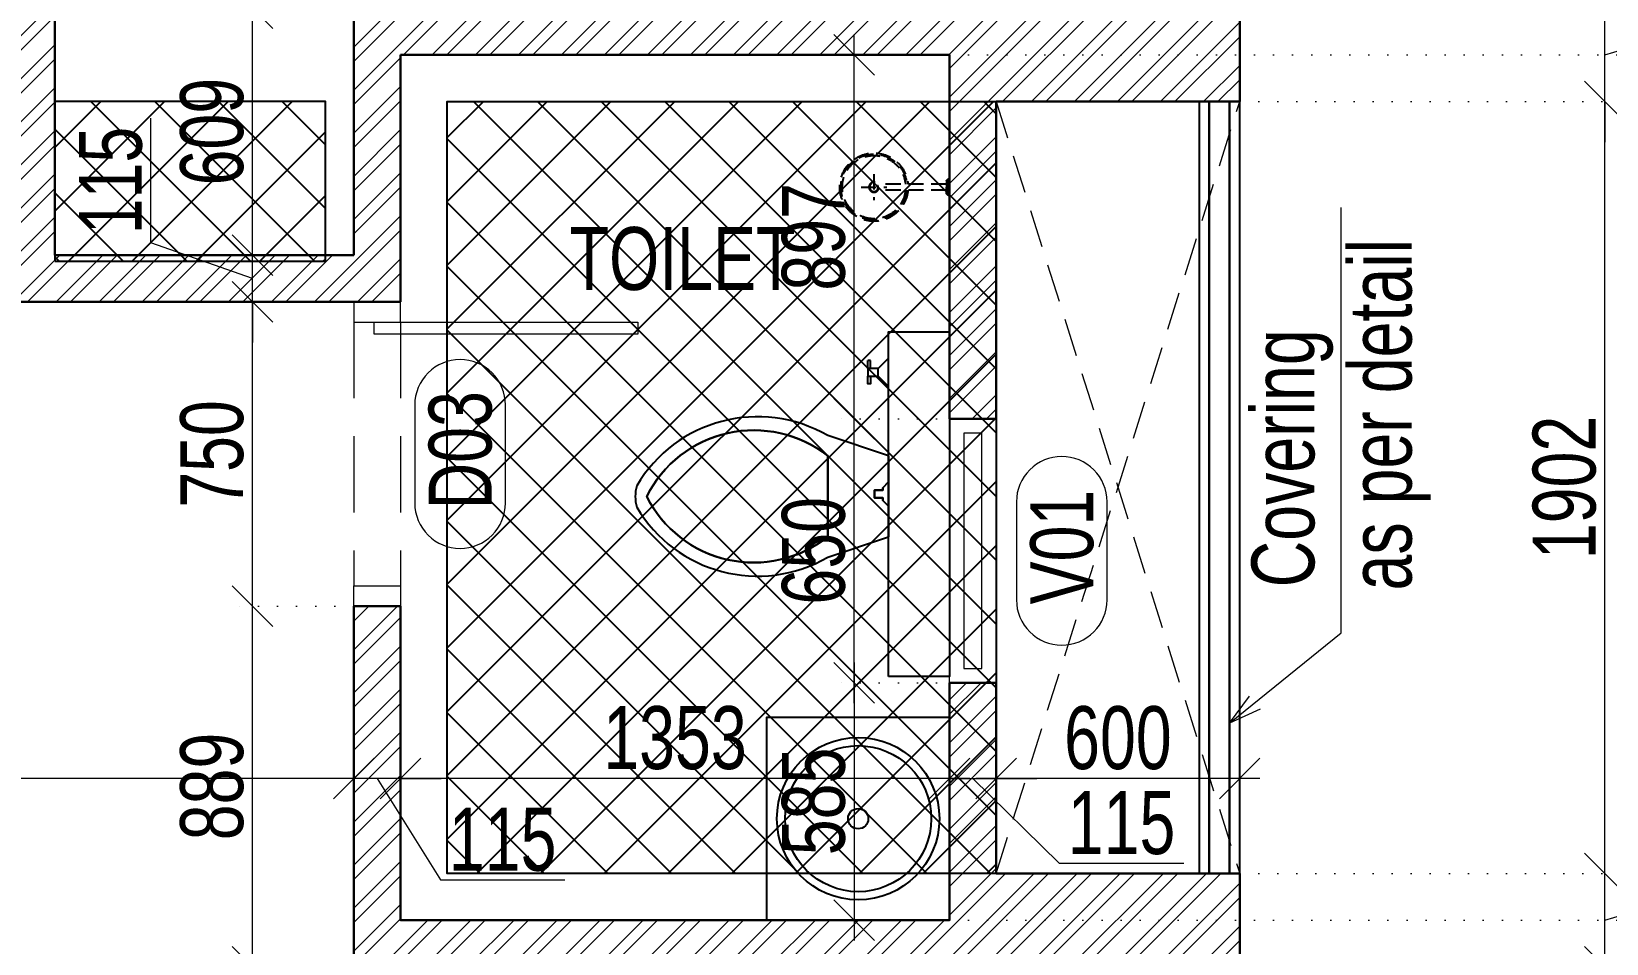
# Model space of a CAD drawing. Header units: inches. Extents: x 785882 to 928568, y 496782 to 576896.
# Drawn here: x 881635 to 885516, y 536820 to 539067 of the extents above; entities that cross this region are included whole.
import ezdxf
from ezdxf.enums import TextEntityAlignment as Align

# ---------------------------------------------------------------- set-up
doc = ezdxf.new("R2010")
doc.units = ezdxf.units.IN
doc.header["$LTSCALE"] = 750
doc.header["$MEASUREMENT"] = 0
for name, pattern in [('DOT', [0.25, 0, -0.25]), ('HIDDEN', [0.375, 0.25, -0.125]), ('HIDDEN2', [0.1875, 0.125, -0.0625])]:
    doc.linetypes.add(name, pattern=pattern)
for name, color, linetype, lineweight in [('DIMENSION WORKING-MSA', 222, 'Continuous', 13), ('DOOR NO-MSA', 4, 'Continuous', 9), ('DOOR-MSA', 50, 'Continuous', 13), ('DOTTED LINE-MSA', 3, 'HIDDEN2', 13), ('ELE-01-MSA', 7, 'Continuous', 30), ('TEXT DETAIL-MSA', 212, 'Continuous', 13), ('TEXT ROOM NAME-MSA', 210, 'Continuous', 13), ('WALL HATCH-MSA', 251, 'Continuous', 9), ('WALL-MSA', 32, 'Continuous', 30), ('WINDOE NO-MAS', 4, 'Continuous', 9), ('WINDOW-MSA', 50, 'Continuous', 13)]:
    doc.layers.add(name, color=color, linetype=linetype, lineweight=lineweight)
for name, color, linetype in [('ELE-02-MSA', 4, 'Continuous'), ('HATCH-SUNK 300MM-MSA', 47, 'Continuous'), ('P.FIXTURE', 7, 'Continuous')]:
    doc.layers.add(name, color=color, linetype=linetype)
doc.styles.add('125', font='swisscl.ttf', dxfattribs={"height": 125})
doc.styles.add('AR', font='swisscl.ttf')
doc.styles.add('ARIAL', font='swisscl.ttf', dxfattribs={"height": 360})
doc.styles.add('Arial-Reg+0.8Sc', font='swisscl.ttf')
doc.styles.add('MtXpl_Swis721_LtCn_B', font='swisscl.ttf')
doc.dimstyles.new('100 K.T', dxfattribs={"dimtxt": 360, "dimasz": 80, "dimexe": 0.18, "dimexo": 0.0625, "dimgap": 1, "dimtad": 1, "dimdec": 0, "dimzin": 0, "dimdsep": 46, "dimtxsty": 'ARIAL', "dimblk": 'DOT', "dimcen": 0.09, "dimse1": 1, "dimse2": 1, "dimclrd": 50, "dimclrt": 256, "dimadec": 0, "dimazin": 0, "dimtfac": 1, "dimtdec": 0, "dimtofl": 0, "dimtmove": 1, "dimatfit": 0, "dimfxl": 1, "dimtolj": 1, "dimtzin": 0, "dimlwd": -1, "dimarcsym": 0})
doc.dimstyles.new('WORKING DIM', dxfattribs={"dimtxt": 155, "dimasz": 100, "dimexe": 50, "dimexo": 0, "dimgap": 20, "dimtad": 1, "dimdec": 0, "dimzin": 0, "dimdsep": 46, "dimtxsty": 'AR', "dimblk": 'OBLIQUE', "dimcen": 0.09, "dimdle": 50, "dimclrd": 256, "dimclre": 250, "dimclrt": 256, "dimadec": 0, "dimazin": 0, "dimtfac": 1, "dimtdec": 0, "dimtofl": 0, "dimtmove": 1, "dimatfit": 0, "dimfxl": 1, "dimtolj": 1, "dimtzin": 0, "dimlwd": -1, "dimlwe": -1, "dimarcsym": 0})
pattern_1 = [(45, (0, 0), (-78.57724, 78.57724), []), (135, (0, 0), (-78.57724, -78.57724), [])]
pattern_2 = [(45, (36976.4, 0), (-53.0330086, 53.0330086), []), (45, (37011.755, 0), (-53.0330086, 53.0330086), [])]

# ---------------------------------------------------------------- blocks, each defined once
blk = doc.blocks.new('t4tgg34')
for points in [[(375405.3, -62759.1), (375390.8, -62744.6), (375390.8, -62738.4), (375370.8, -62738.4), (375370.8, -62719.7), (375390.8, -62719.7), (375390.8, -62713.4), (375405.3, -62699), (375405.3, -62635.1), (375255.5, -62585.2, 0.412342), (374784.6, -62708.9, 0.132891), (374784.6, -62761, 0.412336), (375255.5, -62884.7), (375405.3, -62834.8)], [(375255.5, -62834.8, -0.475238), (374809.5, -62734.9, -0.475243), (375255.5, -62635.1)]]:
    blk.add_lwpolyline(points, format="xyb", close=True)
blk.add_lwpolyline([(375255.5, -62834.8), (375255.5, -62635.1, 0.475243), (374809.5, -62734.9, 0.475238), (375255.5, -62834.8, 0.489246)], format="xyb")
blk.add_lwpolyline([(375405.3, -62635.1), (375405.3, -62699), (375390.8, -62713.4), (375390.8, -62719.7), (375370.8, -62719.7), (375370.8, -62738.4), (375390.8, -62738.4), (375390.8, -62744.6), (375405.3, -62759.1), (375405.3, -62699), (375405.3, -62834.8)])
blk = doc.blocks.new('9')
at = {"linetype": 'Continuous'}
for p, q in [((709869.5, -390414.7), (709869.5, -390433.8)), ((709875.9, -390433.8), (709869.5, -390433.8)), ((709875.9, -390414.7), (709875.9, -390433.8))]:
    blk.add_line(p, q, dxfattribs=at)
for points in [[(709875.9, -390395.7), (709875.9, -390376.6), (709869.5, -390376.6), (709869.5, -390395.7)], [(709894.9, -390395.7), (709920.3, -390370.3), (709920.3, -390440.1), (709894.9, -390414.7)]]:
    blk.add_lwpolyline(points, dxfattribs=at)
blk.add_lwpolyline([(709894.9, -390414.7), (709869.5, -390414.7), (709869.5, -390395.7), (709894.9, -390395.7)], close=True, dxfattribs=at)
blk = doc.blocks.new('SHOWE')
at = {"linetype": 'HIDDEN', "ltscale": 0.2}
for p, q in [((3964261.3, -1171717.9), (3964261.3, -1171674.7)), ((3964261.3, -1171674.7), (3964263.3, -1171674.7)), ((3964264.2, -1171676.3), (3964264.2, -1171716.3)), ((3964268.7, -1171680.5), (3964268.7, -1171696.3)), ((3964268.7, -1171688.6), (3964437.5, -1171688.6)), ((3964268.7, -1171712), (3964268.7, -1171696.3)), ((3964479.2, -1171696.3), (3964415.6, -1171696.3)), ((3964447.4, -1171664.5), (3964447.4, -1171728.1)), ((3964261.3, -1171717.9), (3964263.3, -1171717.9)), ((3964268.7, -1171704), (3964437.5, -1171704))]:
    blk.add_line(p, q, dxfattribs=at)
for radius in [12.5, 10.6]:
    blk.add_circle((3964447.4, -1171696.3), radius, dxfattribs=at)
for centre, radius, start, end in [((3964447.4, -1171696.3), 84.1, 185.2383, 174.7617), ((3964447.4, -1171696.3), 81.4, 185.4105, 174.5895), ((3964447.4, -1171696.3), 78, 185.6496, 174.3504), ((3964262.4, -1171676.3), 1.76, 358.0282, 62.0821), ((3964259.8, -1171685.3), 10.1, 28.3436, 64.2104), ((3964262.4, -1171716.3), 1.76, 297.9179, 1.9718), ((3964259.8, -1171707.2), 10.1, 295.7896, 331.6564)]:
    blk.add_arc(centre, radius, start, end, dxfattribs=at)
blk = doc.blocks.new('A$C59c041b7')
at = {"layer": 'HATCH-SUNK 300MM-MSA', "transparency": 33554559}
h = blk.add_hatch(dxfattribs=at)
h.set_pattern_fill('ANSI37', color=256, scale=35)
h.set_pattern_definition(pattern_1)
h.paths.add_polyline_path([(18407, -24702.8), (19073.8, -24702.8), (19073.8, -24309.2), (18407, -24309.2)])
h = blk.add_hatch(dxfattribs=at)
h.set_pattern_fill('ANSI37', color=256, scale=35)
h.set_pattern_definition(pattern_1)
h.paths.add_polyline_path([(20726.4, -26211.4), (19373.8, -26211.4), (19373.8, -24309.2), (20726.4, -24309.2)])
at = {"layer": 'HATCH-SUNK 300MM-MSA'}
for points in [[(18407, -24702.8), (19073.8, -24702.8), (19073.8, -24309.2), (18407, -24309.2)], [(20726.4, -26211.4), (19373.8, -26211.4), (19373.8, -24309.2), (20726.4, -24309.2)]]:
    blk.add_lwpolyline(points, close=True, dxfattribs=at)
blk = doc.blocks.new('_Dot')
at = {"linetype": 'ByBlock', "lineweight": -2}
blk.add_line((-0.5, 0), (-1, 0), dxfattribs=at)
at = {"linetype": 'ByBlock', "const_width": 0.5}
blk.add_lwpolyline([(-0.25, 0, 1), (0.25, 0, 1)], format="xyb", close=True, dxfattribs=at)
blk = doc.blocks.new('Win-Tag-03')
blk.add_lwpolyline([(-130, 120), (130, 120, -0.414214), (250, 0), (250, 0, -0.414214), (130, -120), (-130, -120, -0.414214), (-250, 0), (-250, 0, -0.414214)], format="xyb", close=True)
blk = doc.blocks.new('A$Ca69f7aba')
at = {"layer": 'WINDOW-MSA', "ltscale": 5000}
for points in [[(-750, 0), (-700, 0), (-700, -115), (-750, -115)], [(0, 0), (-50, 0), (-50, -115), (0, -115)], [(-50, -50), (-50, -700), (-80, -700), (-80, -50)]]:
    blk.add_lwpolyline(points, close=True, dxfattribs=at)
at = {"layer": 'WINDOW-MSA', "linetype": 'HIDDEN'}
blk.add_lwpolyline([(-50, 0), (-700, 0)], dxfattribs=at)
at = {"layer": 'WINDOW-MSA', "linetype": 'HIDDEN', "elevation": 0}
blk.add_lwpolyline([(-50, -115), (-700, -115)], dxfattribs=at)
blk = doc.blocks.new('_Oblique')
at = {"color": 0, "linetype": 'ByBlock', "lineweight": -2}
blk.add_line((-0.5, -0.5), (0.5, 0.5), dxfattribs=at)
blk = doc.blocks.new('*D2259')
at = {"layer": 'Defpoints', "color": 0, "ltscale": 0.25, "transparency": 16777216}
for p in [(884612.3, 536992.6), (885512.3, 536992.6), (884612.3, 536762.6)]:
    blk.add_point(p, dxfattribs=at)
at = {"layer": 'DIMENSION WORKING-MSA', "ltscale": 0.25, "transparency": 16777216}
for p, q in [((885830.7, 536973.1), (885830.7, 537283.8)), ((885512.3, 536992.6), (885512.3, 537092.6)), ((885512.3, 536762.6), (885512.3, 536992.6)), ((885512.3, 536877.6), (885830.7, 536973.1)), ((885512.3, 536762.6), (885512.3, 536662.6))]:
    blk.add_line(p, q, dxfattribs=at)
at = {"layer": 'DIMENSION WORKING-MSA', "color": 250, "linetype": 'DOT', "ltscale": 0.25, "transparency": 16777216}
for p, q in [((884612.3, 536992.6), (885562.3, 536992.6)), ((884612.3, 536762.6), (885562.3, 536762.6))]:
    blk.add_line(p, q, dxfattribs=at)
at = {"layer": 'DIMENSION WORKING-MSA', "ltscale": 0.25, "transparency": 16777216, "xscale": 100, "yscale": 100, "zscale": 100}
for p, rotation in [((885512.3, 536992.6), 270), ((885512.3, 536762.6), 90)]:
    blk.add_blockref('_Oblique', p, dxfattribs=dict(at, rotation=rotation))
at = {"layer": 'DIMENSION WORKING-MSA', "ltscale": 0.25, "transparency": 16777216, "insert": (885731.3, 537128.4), "char_height": 155, "attachment_point": 5, "rotation": 90, "style": 'AR'}
blk.add_mtext('\\A1;230', dxfattribs=at)
blk = doc.blocks.new('*D2260')
at = {"layer": 'Defpoints', "color": 0, "ltscale": 0.25, "transparency": 16777216}
for p in [(884612.3, 538894.8), (885512.3, 538894.8), (884612.3, 536992.6)]:
    blk.add_point(p, dxfattribs=at)
at = {"layer": 'DIMENSION WORKING-MSA', "ltscale": 0.25, "transparency": 16777216}
blk.add_line((885512.3, 536942.6), (885512.3, 538944.8), dxfattribs=at)
at = {"layer": 'DIMENSION WORKING-MSA', "color": 250, "linetype": 'DOT', "ltscale": 0.25, "transparency": 16777216}
for p, q in [((884612.3, 538894.8), (885562.3, 538894.8)), ((884612.3, 536992.6), (885562.3, 536992.6))]:
    blk.add_line(p, q, dxfattribs=at)
at = {"layer": 'DIMENSION WORKING-MSA', "ltscale": 0.25, "transparency": 16777216, "xscale": 100, "yscale": 100, "zscale": 100}
for p, rotation in [((885512.3, 538894.8), 90), ((885512.3, 536992.6), 270)]:
    blk.add_blockref('_Oblique', p, dxfattribs=dict(at, rotation=rotation))
at = {"layer": 'DIMENSION WORKING-MSA', "ltscale": 0.25, "transparency": 16777216, "insert": (885412.9, 537943.7), "char_height": 155, "attachment_point": 5, "rotation": 90, "style": 'AR'}
blk.add_mtext('\\A1;1902', dxfattribs=at)
blk = doc.blocks.new('*D2261')
at = {"layer": 'Defpoints', "color": 0, "ltscale": 0.25, "transparency": 16777216}
for p in [(884612.3, 539124.8), (885512.3, 539124.8), (884612.3, 538894.8)]:
    blk.add_point(p, dxfattribs=at)
at = {"layer": 'DIMENSION WORKING-MSA', "ltscale": 0.25, "transparency": 16777216}
for p, q in [((885830.7, 539105.3), (885830.7, 539416)), ((885512.3, 539124.8), (885512.3, 539224.8)), ((885512.3, 538894.8), (885512.3, 539124.8)), ((885512.3, 539009.8), (885830.7, 539105.3)), ((885512.3, 538894.8), (885512.3, 538794.8))]:
    blk.add_line(p, q, dxfattribs=at)
at = {"layer": 'DIMENSION WORKING-MSA', "color": 250, "linetype": 'DOT', "ltscale": 0.25, "transparency": 16777216}
for p, q in [((884612.3, 539124.8), (885562.3, 539124.8)), ((884612.3, 538894.8), (885562.3, 538894.8))]:
    blk.add_line(p, q, dxfattribs=at)
at = {"layer": 'DIMENSION WORKING-MSA', "ltscale": 0.25, "transparency": 16777216, "xscale": 100, "yscale": 100, "zscale": 100}
for p, rotation in [((885512.3, 539124.8), 270), ((885512.3, 538894.8), 90)]:
    blk.add_blockref('_Oblique', p, dxfattribs=dict(at, rotation=rotation))
at = {"layer": 'DIMENSION WORKING-MSA', "ltscale": 0.25, "transparency": 16777216, "insert": (885731.3, 539260.6), "char_height": 155, "attachment_point": 5, "rotation": 90, "style": 'AR'}
blk.add_mtext('\\A1;230', dxfattribs=at)
blk = doc.blocks.new('*D2237')
at = {"layer": 'Defpoints', "color": 0, "ltscale": 0.25, "transparency": 16777216}
for p in [(883897.3, 536877.6), (886162.3, 536877.6), (884612.3, 536762.6)]:
    blk.add_point(p, dxfattribs=at)
at = {"layer": 'DIMENSION WORKING-MSA', "ltscale": 0.25, "transparency": 16777216}
for p, q in [((886479.5, 536915.2), (886479.5, 537222.1)), ((886162.3, 536877.6), (886162.3, 536977.6)), ((886162.3, 536820.1), (886479.5, 536915.2)), ((886162.3, 536762.6), (886162.3, 536877.6)), ((886162.3, 536762.6), (886162.3, 536662.6))]:
    blk.add_line(p, q, dxfattribs=at)
at = {"layer": 'DIMENSION WORKING-MSA', "color": 250, "linetype": 'DOT', "ltscale": 0.25, "transparency": 16777216}
for p, q in [((883897.3, 536877.6), (886212.3, 536877.6)), ((884612.3, 536762.6), (886212.3, 536762.6))]:
    blk.add_line(p, q, dxfattribs=at)
at = {"layer": 'DIMENSION WORKING-MSA', "ltscale": 0.25, "transparency": 16777216, "xscale": 100, "yscale": 100, "zscale": 100}
for p, rotation in [((886162.3, 536877.6), 270), ((886162.3, 536762.6), 90)]:
    blk.add_blockref('_Oblique', p, dxfattribs=dict(at, rotation=rotation))
at = {"layer": 'DIMENSION WORKING-MSA', "ltscale": 0.25, "transparency": 16777216, "insert": (886380.4, 537068.6), "char_height": 155, "attachment_point": 5, "rotation": 90, "style": 'AR'}
blk.add_mtext('\\A1;115', dxfattribs=at)
blk = doc.blocks.new('*D2238')
at = {"layer": 'Defpoints', "color": 0, "ltscale": 0.25, "transparency": 16777216}
for p in [(883897.3, 539009.8), (886162.3, 539009.8), (883897.3, 536877.6)]:
    blk.add_point(p, dxfattribs=at)
at = {"layer": 'DIMENSION WORKING-MSA', "ltscale": 0.25, "transparency": 16777216}
blk.add_line((886162.3, 536827.6), (886162.3, 539059.8), dxfattribs=at)
at = {"layer": 'DIMENSION WORKING-MSA', "color": 250, "linetype": 'DOT', "ltscale": 0.25, "transparency": 16777216}
for p, q in [((883897.3, 539009.8), (886212.3, 539009.8)), ((883897.3, 536877.6), (886212.3, 536877.6))]:
    blk.add_line(p, q, dxfattribs=at)
at = {"layer": 'DIMENSION WORKING-MSA', "ltscale": 0.25, "transparency": 16777216, "xscale": 100, "yscale": 100, "zscale": 100}
for p, rotation in [((886162.3, 539009.8), 90), ((886162.3, 536877.6), 270)]:
    blk.add_blockref('_Oblique', p, dxfattribs=dict(at, rotation=rotation))
at = {"layer": 'DIMENSION WORKING-MSA', "ltscale": 0.25, "transparency": 16777216, "insert": (886062.9, 537943.7), "char_height": 155, "attachment_point": 5, "rotation": 90, "style": 'AR'}
blk.add_mtext('\\A1;2132', dxfattribs=at)
blk = doc.blocks.new('*D2239')
at = {"layer": 'Defpoints', "color": 0, "ltscale": 0.25, "transparency": 16777216}
for p in [(884612.3, 539124.8), (886162.3, 539124.8), (883897.3, 539009.8)]:
    blk.add_point(p, dxfattribs=at)
at = {"layer": 'DIMENSION WORKING-MSA', "ltscale": 0.25, "transparency": 16777216}
for p, q in [((886479.5, 539162.4), (886479.5, 539469.3)), ((886162.3, 539124.8), (886162.3, 539224.8)), ((886162.3, 539067.3), (886479.5, 539162.4)), ((886162.3, 539009.8), (886162.3, 539124.8)), ((886162.3, 539009.8), (886162.3, 538909.8))]:
    blk.add_line(p, q, dxfattribs=at)
at = {"layer": 'DIMENSION WORKING-MSA', "color": 250, "linetype": 'DOT', "ltscale": 0.25, "transparency": 16777216}
for p, q in [((884612.3, 539124.8), (886212.3, 539124.8)), ((883897.3, 539009.8), (886212.3, 539009.8))]:
    blk.add_line(p, q, dxfattribs=at)
at = {"layer": 'DIMENSION WORKING-MSA', "ltscale": 0.25, "transparency": 16777216, "xscale": 100, "yscale": 100, "zscale": 100}
for p, rotation in [((886162.3, 539124.8), 270), ((886162.3, 539009.8), 90)]:
    blk.add_blockref('_Oblique', p, dxfattribs=dict(at, rotation=rotation))
at = {"layer": 'DIMENSION WORKING-MSA', "ltscale": 0.25, "transparency": 16777216, "insert": (886380.4, 539315.8), "char_height": 155, "attachment_point": 5, "rotation": 90, "style": 'AR'}
blk.add_mtext('\\A1;115', dxfattribs=at)
blk = doc.blocks.new('*D2187')
at = {"layer": 'Defpoints', "color": 0, "ltscale": 0.25, "transparency": 16777216}
for p in [(884012.3, 563204), (886812.3, 563204), (884012.3, 504339.5)]:
    blk.add_point(p, dxfattribs=at)
at = {"layer": 'DIMENSION WORKING-MSA', "ltscale": 0.25, "transparency": 16777216}
blk.add_line((886812.3, 504289.5), (886812.3, 563254), dxfattribs=at)
at = {"layer": 'DIMENSION WORKING-MSA', "color": 250, "linetype": 'DOT', "ltscale": 0.25, "transparency": 16777216}
for p, q in [((884012.3, 563204), (886862.3, 563204)), ((884012.3, 504339.5), (886862.3, 504339.5))]:
    blk.add_line(p, q, dxfattribs=at)
at = {"layer": 'DIMENSION WORKING-MSA', "ltscale": 0.25, "transparency": 16777216, "xscale": 100, "yscale": 100, "zscale": 100}
for p, rotation in [((886812.3, 563204), 90), ((886812.3, 504339.5), 270)]:
    blk.add_blockref('_Oblique', p, dxfattribs=dict(at, rotation=rotation))
at = {"layer": 'DIMENSION WORKING-MSA', "ltscale": 0.25, "transparency": 16777216, "insert": (886712.9, 533771.7), "char_height": 155, "attachment_point": 5, "rotation": 90, "style": 'AR'}
blk.add_mtext('\\A1;58865', dxfattribs=at)
blk = doc.blocks.new('*D1891')
at = {"layer": 'Defpoints', "color": 0, "ltscale": 0.25, "transparency": 16777216}
for p in [(883912.3, 537462.6), (883662.3, 536877.6), (883662.3, 536877.6)]:
    blk.add_point(p, dxfattribs=at)
at = {"layer": 'DIMENSION WORKING-MSA', "ltscale": 0.25, "transparency": 16777216}
blk.add_line((883662.3, 537512.6), (883662.3, 536827.6), dxfattribs=at)
at = {"layer": 'DIMENSION WORKING-MSA', "color": 250, "linetype": 'DOT', "ltscale": 0.25, "transparency": 16777216}
for p, q in [((883912.3, 537462.6), (883612.3, 537462.6)), ((883662.3, 536877.6), (883712.3, 536877.6))]:
    blk.add_line(p, q, dxfattribs=at)
at = {"layer": 'DIMENSION WORKING-MSA', "ltscale": 0.25, "transparency": 16777216, "xscale": 100, "yscale": 100, "zscale": 100}
for p, rotation in [((883662.3, 537462.6), 90), ((883662.3, 536877.6), 270)]:
    blk.add_blockref('_Oblique', p, dxfattribs=dict(at, rotation=rotation))
at = {"layer": 'DIMENSION WORKING-MSA', "ltscale": 0.25, "transparency": 16777216, "insert": (883562.9, 537170.1), "char_height": 155, "attachment_point": 5, "rotation": 90, "style": 'AR'}
blk.add_mtext('\\A1;585', dxfattribs=at)
blk = doc.blocks.new('*D1892')
at = {"layer": 'Defpoints', "color": 0, "ltscale": 0.25, "transparency": 16777216}
for p in [(883662.3, 538112.6), (883912.3, 538112.6), (883912.3, 537462.6)]:
    blk.add_point(p, dxfattribs=at)
at = {"layer": 'DIMENSION WORKING-MSA', "ltscale": 0.25, "transparency": 16777216}
blk.add_line((883662.3, 537412.6), (883662.3, 538162.6), dxfattribs=at)
at = {"layer": 'DIMENSION WORKING-MSA', "color": 250, "linetype": 'DOT', "ltscale": 0.25, "transparency": 16777216}
for p, q in [((883912.3, 538112.6), (883612.3, 538112.6)), ((883912.3, 537462.6), (883612.3, 537462.6))]:
    blk.add_line(p, q, dxfattribs=at)
at = {"layer": 'DIMENSION WORKING-MSA', "ltscale": 0.25, "transparency": 16777216, "xscale": 100, "yscale": 100, "zscale": 100}
for p, rotation in [((883662.3, 538112.6), 90), ((883662.3, 537462.6), 270)]:
    blk.add_blockref('_Oblique', p, dxfattribs=dict(at, rotation=rotation))
at = {"layer": 'DIMENSION WORKING-MSA', "ltscale": 0.25, "transparency": 16777216, "insert": (883562.9, 537787.6), "char_height": 155, "attachment_point": 5, "rotation": 90, "style": 'AR'}
blk.add_mtext('\\A1;650', dxfattribs=at)
blk = doc.blocks.new('*D1893')
at = {"layer": 'Defpoints', "color": 0, "ltscale": 0.25, "transparency": 16777216}
for p in [(883662.3, 539009.8), (883662.3, 539009.8), (883912.3, 538112.6)]:
    blk.add_point(p, dxfattribs=at)
at = {"layer": 'DIMENSION WORKING-MSA', "ltscale": 0.25, "transparency": 16777216}
blk.add_line((883662.3, 538062.6), (883662.3, 539059.8), dxfattribs=at)
at = {"layer": 'DIMENSION WORKING-MSA', "color": 250, "linetype": 'DOT', "ltscale": 0.25, "transparency": 16777216}
for p, q in [((883662.3, 539009.8), (883712.3, 539009.8)), ((883912.3, 538112.6), (883612.3, 538112.6))]:
    blk.add_line(p, q, dxfattribs=at)
at = {"layer": 'DIMENSION WORKING-MSA', "ltscale": 0.25, "transparency": 16777216, "xscale": 100, "yscale": 100, "zscale": 100}
for p, rotation in [((883662.3, 539009.8), 90), ((883662.3, 538112.6), 270)]:
    blk.add_blockref('_Oblique', p, dxfattribs=dict(at, rotation=rotation))
at = {"layer": 'DIMENSION WORKING-MSA', "ltscale": 0.25, "transparency": 16777216, "insert": (883562.9, 538561.2), "char_height": 155, "attachment_point": 5, "rotation": 90, "style": 'AR'}
blk.add_mtext('\\A1;897', dxfattribs=at)
blk = doc.blocks.new('*D1896')
at = {"layer": 'Defpoints', "color": 0, "ltscale": 0.25, "transparency": 16777216}
for p in [(882179.7, 537651.2), (882429.7, 537651.2), (882429.7, 536762.6)]:
    blk.add_point(p, dxfattribs=at)
at = {"layer": 'DIMENSION WORKING-MSA', "ltscale": 0.25, "transparency": 16777216}
blk.add_line((882179.7, 536712.6), (882179.7, 537701.2), dxfattribs=at)
at = {"layer": 'DIMENSION WORKING-MSA', "color": 250, "linetype": 'DOT', "ltscale": 0.25, "transparency": 16777216}
for p, q in [((882429.7, 537651.2), (882129.7, 537651.2)), ((882429.7, 536762.6), (882129.7, 536762.6))]:
    blk.add_line(p, q, dxfattribs=at)
at = {"layer": 'DIMENSION WORKING-MSA', "ltscale": 0.25, "transparency": 16777216, "xscale": 100, "yscale": 100, "zscale": 100}
for p, rotation in [((882179.7, 537651.2), 90), ((882179.7, 536762.6), 270)]:
    blk.add_blockref('_Oblique', p, dxfattribs=dict(at, rotation=rotation))
at = {"layer": 'DIMENSION WORKING-MSA', "ltscale": 0.25, "transparency": 16777216, "insert": (882080.4, 537206.9), "char_height": 155, "attachment_point": 5, "rotation": 90, "style": 'AR'}
blk.add_mtext('\\A1;889', dxfattribs=at)
blk = doc.blocks.new('*D1897')
at = {"layer": 'Defpoints', "color": 0, "ltscale": 0.25, "transparency": 16777216}
for p in [(882179.7, 538401.2), (882179.7, 538401.2), (882429.7, 537651.2)]:
    blk.add_point(p, dxfattribs=at)
at = {"layer": 'DIMENSION WORKING-MSA', "ltscale": 0.25, "transparency": 16777216}
blk.add_line((882179.7, 537601.2), (882179.7, 538451.2), dxfattribs=at)
at = {"layer": 'DIMENSION WORKING-MSA', "color": 250, "linetype": 'DOT', "ltscale": 0.25, "transparency": 16777216}
for p, q in [((882179.7, 538401.2), (882129.7, 538401.2)), ((882429.7, 537651.2), (882129.7, 537651.2))]:
    blk.add_line(p, q, dxfattribs=at)
at = {"layer": 'DIMENSION WORKING-MSA', "ltscale": 0.25, "transparency": 16777216, "xscale": 100, "yscale": 100, "zscale": 100}
for p, rotation in [((882179.7, 538401.2), 90), ((882179.7, 537651.2), 270)]:
    blk.add_blockref('_Oblique', p, dxfattribs=dict(at, rotation=rotation))
at = {"layer": 'DIMENSION WORKING-MSA', "ltscale": 0.25, "transparency": 16777216, "insert": (882080.4, 538026.2), "char_height": 155, "attachment_point": 5, "rotation": 90, "style": 'AR'}
blk.add_mtext('\\A1;750', dxfattribs=at)
blk = doc.blocks.new('*D1898')
at = {"layer": 'Defpoints', "color": 0, "ltscale": 0.25, "transparency": 16777216}
for p in [(882179.7, 538516.2), (882179.7, 538516.2), (882179.7, 538401.2)]:
    blk.add_point(p, dxfattribs=at)
at = {"layer": 'DIMENSION WORKING-MSA', "ltscale": 0.25, "transparency": 16777216}
for p, q in [((881929.7, 538546.6), (881929.7, 538853.4)), ((882179.7, 538516.2), (882179.7, 538616.2)), ((882179.7, 538458.7), (881929.7, 538546.6)), ((882179.7, 538401.2), (882179.7, 538516.2)), ((882179.7, 538401.2), (882179.7, 538301.2))]:
    blk.add_line(p, q, dxfattribs=at)
at = {"layer": 'DIMENSION WORKING-MSA', "color": 250, "linetype": 'DOT', "ltscale": 0.25, "transparency": 16777216}
for p, q in [((882179.7, 538516.2), (882129.7, 538516.2)), ((882179.7, 538401.2), (882129.7, 538401.2))]:
    blk.add_line(p, q, dxfattribs=at)
at = {"layer": 'DIMENSION WORKING-MSA', "ltscale": 0.25, "transparency": 16777216, "xscale": 100, "yscale": 100, "zscale": 100}
for p, rotation in [((882179.7, 538516.2), 270), ((882179.7, 538401.2), 90)]:
    blk.add_blockref('_Oblique', p, dxfattribs=dict(at, rotation=rotation))
at = {"layer": 'DIMENSION WORKING-MSA', "ltscale": 0.25, "transparency": 16777216, "insert": (881830.7, 538700), "char_height": 155, "attachment_point": 5, "rotation": 90, "style": 'AR'}
blk.add_mtext('\\A1;115', dxfattribs=at)
blk = doc.blocks.new('*D1899')
at = {"layer": 'Defpoints', "color": 0, "ltscale": 0.25, "transparency": 16777216}
for p in [(882179.7, 539124.8), (882429.7, 539124.8), (882179.7, 538516.2)]:
    blk.add_point(p, dxfattribs=at)
at = {"layer": 'DIMENSION WORKING-MSA', "ltscale": 0.25, "transparency": 16777216}
blk.add_line((882179.7, 538466.2), (882179.7, 539174.8), dxfattribs=at)
at = {"layer": 'DIMENSION WORKING-MSA', "color": 250, "linetype": 'DOT', "ltscale": 0.25, "transparency": 16777216}
for p, q in [((882429.7, 539124.8), (882129.7, 539124.8)), ((882179.7, 538516.2), (882129.7, 538516.2))]:
    blk.add_line(p, q, dxfattribs=at)
at = {"layer": 'DIMENSION WORKING-MSA', "ltscale": 0.25, "transparency": 16777216, "xscale": 100, "yscale": 100, "zscale": 100}
for p, rotation in [((882179.7, 539124.8), 90), ((882179.7, 538516.2), 270)]:
    blk.add_blockref('_Oblique', p, dxfattribs=dict(at, rotation=rotation))
at = {"layer": 'DIMENSION WORKING-MSA', "ltscale": 0.25, "transparency": 16777216, "insert": (882080.4, 538820.5), "char_height": 155, "attachment_point": 5, "rotation": 90, "style": 'AR'}
blk.add_mtext('\\A1;609', dxfattribs=at)
blk = doc.blocks.new('*D1686')
at = {"layer": 'Defpoints', "color": 0, "ltscale": 0.25, "transparency": 16777216}
for p in [(884012.3, 537226.9), (884012.3, 536992.6), (884612.3, 536992.6)]:
    blk.add_point(p, dxfattribs=at)
at = {"layer": 'DIMENSION WORKING-MSA', "color": 250, "linetype": 'DOT', "ltscale": 0.25, "transparency": 16777216}
for p, q in [((884012.3, 536992.6), (884012.3, 537276.9)), ((884612.3, 536992.6), (884612.3, 537276.9))]:
    blk.add_line(p, q, dxfattribs=at)
at = {"layer": 'DIMENSION WORKING-MSA', "ltscale": 0.25, "transparency": 16777216}
blk.add_line((884662.3, 537226.9), (883962.3, 537226.9), dxfattribs=at)
at = {"layer": 'DIMENSION WORKING-MSA', "ltscale": 0.25, "transparency": 16777216, "xscale": 100, "yscale": 100, "zscale": 100, "rotation": 180}
blk.add_blockref('_Oblique', (884012.3, 537226.9), dxfattribs=at)
at = {"layer": 'DIMENSION WORKING-MSA', "ltscale": 0.25, "transparency": 16777216, "xscale": 100, "yscale": 100, "zscale": 100}
blk.add_blockref('_Oblique', (884612.3, 537226.9), dxfattribs=at)
at = {"layer": 'DIMENSION WORKING-MSA', "ltscale": 0.25, "transparency": 16777216, "insert": (884312.3, 537326.2), "char_height": 155, "attachment_point": 5, "style": 'AR'}
blk.add_mtext('\\A1;600', dxfattribs=at)
blk = doc.blocks.new('*D1687')
at = {"layer": 'Defpoints', "color": 0, "ltscale": 0.25, "transparency": 16777216}
for p in [(882544.7, 537226.9), (882544.7, 536877.6), (883897.3, 536877.6)]:
    blk.add_point(p, dxfattribs=at)
at = {"layer": 'DIMENSION WORKING-MSA', "color": 250, "linetype": 'DOT', "ltscale": 0.25, "transparency": 16777216}
for p, q in [((882544.7, 536877.6), (882544.7, 537276.9)), ((883897.3, 536877.6), (883897.3, 537276.9))]:
    blk.add_line(p, q, dxfattribs=at)
at = {"layer": 'DIMENSION WORKING-MSA', "ltscale": 0.25, "transparency": 16777216}
blk.add_line((883947.3, 537226.9), (882494.7, 537226.9), dxfattribs=at)
at = {"layer": 'DIMENSION WORKING-MSA', "ltscale": 0.25, "transparency": 16777216, "xscale": 100, "yscale": 100, "zscale": 100, "rotation": 180}
blk.add_blockref('_Oblique', (882544.7, 537226.9), dxfattribs=at)
at = {"layer": 'DIMENSION WORKING-MSA', "ltscale": 0.25, "transparency": 16777216, "xscale": 100, "yscale": 100, "zscale": 100}
blk.add_blockref('_Oblique', (883897.3, 537226.9), dxfattribs=at)
at = {"layer": 'DIMENSION WORKING-MSA', "ltscale": 0.25, "transparency": 16777216, "insert": (883221, 537326.3), "char_height": 155, "attachment_point": 5, "style": 'AR'}
blk.add_mtext('\\A1;1353', dxfattribs=at)
blk = doc.blocks.new('*D1688')
at = {"layer": 'Defpoints', "color": 0, "ltscale": 0.25, "transparency": 16777216}
for p in [(884012.3, 537226.9), (884012.3, 536992.6), (883897.3, 536877.6)]:
    blk.add_point(p, dxfattribs=at)
at = {"layer": 'DIMENSION WORKING-MSA', "color": 250, "linetype": 'DOT', "ltscale": 0.25, "transparency": 16777216}
for p, q in [((883897.3, 536877.6), (883897.3, 537276.9)), ((884012.3, 536992.6), (884012.3, 537276.9))]:
    blk.add_line(p, q, dxfattribs=at)
at = {"layer": 'DIMENSION WORKING-MSA', "ltscale": 0.25, "transparency": 16777216}
for p, q in [((883897.3, 537226.9), (883797.3, 537226.9)), ((883897.3, 537226.9), (884012.3, 537226.9)), ((883954.8, 537226.9), (884167.8, 537017.8)), ((884012.3, 537226.9), (884112.3, 537226.9)), ((884167.8, 537017.8), (884474.6, 537017.8))]:
    blk.add_line(p, q, dxfattribs=at)
at = {"layer": 'DIMENSION WORKING-MSA', "ltscale": 0.25, "transparency": 16777216, "xscale": 100, "yscale": 100, "zscale": 100}
blk.add_blockref('_Oblique', (883897.3, 537226.9), dxfattribs=at)
at = {"layer": 'DIMENSION WORKING-MSA', "ltscale": 0.25, "transparency": 16777216, "xscale": 100, "yscale": 100, "zscale": 100, "rotation": 180}
blk.add_blockref('_Oblique', (884012.3, 537226.9), dxfattribs=at)
at = {"layer": 'DIMENSION WORKING-MSA', "ltscale": 0.25, "transparency": 16777216, "insert": (884321.2, 537116.9), "char_height": 155, "attachment_point": 5, "style": 'AR'}
blk.add_mtext('\\A1;115', dxfattribs=at)
blk = doc.blocks.new('*D1689')
at = {"layer": 'Defpoints', "color": 0, "ltscale": 0.25, "transparency": 16777216}
for p in [(882429.7, 537226.9), (882429.7, 537226.9), (882544.7, 537226.9)]:
    blk.add_point(p, dxfattribs=at)
at = {"layer": 'DIMENSION WORKING-MSA', "color": 250, "linetype": 'DOT', "ltscale": 0.25, "transparency": 16777216}
for p, q in [((882429.7, 537226.9), (882429.7, 537276.9)), ((882544.7, 537226.9), (882544.7, 537276.9))]:
    blk.add_line(p, q, dxfattribs=at)
at = {"layer": 'DIMENSION WORKING-MSA', "ltscale": 0.25, "transparency": 16777216}
for p, q in [((882429.7, 537226.9), (882329.7, 537226.9)), ((882544.7, 537226.9), (882429.7, 537226.9)), ((882487.2, 537226.9), (882643, 536976.9)), ((882544.7, 537226.9), (882644.7, 537226.9)), ((882643, 536976.9), (882949.8, 536976.9))]:
    blk.add_line(p, q, dxfattribs=at)
at = {"layer": 'DIMENSION WORKING-MSA', "ltscale": 0.25, "transparency": 16777216, "xscale": 100, "yscale": 100, "zscale": 100}
blk.add_blockref('_Oblique', (882429.7, 537226.9), dxfattribs=at)
at = {"layer": 'DIMENSION WORKING-MSA', "ltscale": 0.25, "transparency": 16777216, "xscale": 100, "yscale": 100, "zscale": 100, "rotation": 180}
blk.add_blockref('_Oblique', (882544.7, 537226.9), dxfattribs=at)
at = {"layer": 'DIMENSION WORKING-MSA', "ltscale": 0.25, "transparency": 16777216, "insert": (882796.4, 537075.9), "char_height": 155, "attachment_point": 5, "style": 'AR'}
blk.add_mtext('\\A1;115', dxfattribs=at)
blk = doc.blocks.new('*D1690')
at = {"layer": 'Defpoints', "color": 0, "ltscale": 0.25, "transparency": 16777216}
for p in [(878239.4, 537226.9), (878239.4, 537226.9), (882429.7, 537226.9)]:
    blk.add_point(p, dxfattribs=at)
at = {"layer": 'DIMENSION WORKING-MSA', "color": 250, "linetype": 'DOT', "ltscale": 0.25, "transparency": 16777216}
for p, q in [((878239.4, 537226.9), (878239.4, 537276.9)), ((882429.7, 537226.9), (882429.7, 537276.9))]:
    blk.add_line(p, q, dxfattribs=at)
at = {"layer": 'DIMENSION WORKING-MSA', "ltscale": 0.25, "transparency": 16777216}
blk.add_line((882479.7, 537226.9), (878189.4, 537226.9), dxfattribs=at)
at = {"layer": 'DIMENSION WORKING-MSA', "ltscale": 0.25, "transparency": 16777216, "xscale": 100, "yscale": 100, "zscale": 100, "rotation": 180}
blk.add_blockref('_Oblique', (878239.4, 537226.9), dxfattribs=at)
at = {"layer": 'DIMENSION WORKING-MSA', "ltscale": 0.25, "transparency": 16777216, "xscale": 100, "yscale": 100, "zscale": 100}
blk.add_blockref('_Oblique', (882429.7, 537226.9), dxfattribs=at)
at = {"layer": 'DIMENSION WORKING-MSA', "ltscale": 0.25, "transparency": 16777216, "insert": (880988, 537326.2), "char_height": 155, "attachment_point": 5, "style": 'AR'}
blk.add_mtext('\\A1;4190', dxfattribs=at)

msp = doc.modelspace()

# ---------------------------------------------------------------- hatches: boundary and pattern name
at = {"layer": 'WALL HATCH-MSA'}
h = msp.add_hatch(dxfattribs=at)
h.set_pattern_fill('ANSI32', color=256, scale=200)
h.set_pattern_definition(pattern_2)
h.paths.add_polyline_path([(884612.3, 538894.8), (884612.3, 539124.8), (882429.7, 539124.8), (882429.7, 538516.2), (881692.9, 538516.2), (881692.9, 539124.8), (881577.9, 539124.8), (881577.9, 538516.2), (878239.4, 538516.2), (878239.4, 538951.2), (878124.4, 538951.2), (878124.4, 538401.2), (882544.7, 538401.2), (882544.7, 539009.8), (883897.3, 539009.8), (883897.3, 538112.6), (884012.3, 538112.6), (884012.3, 538894.8)])
h = msp.add_hatch(dxfattribs=at)
h.set_pattern_fill('ANSI32', color=256, scale=200)
h.set_pattern_definition(pattern_2)
h.paths.add_polyline_path([(884012.3, 536992.6), (884012.3, 537462.6), (883897.3, 537462.6), (883897.3, 536877.6), (882544.7, 536877.6), (882544.7, 537651.2), (882429.7, 537651.2), (882429.7, 536762.6), (884612.3, 536762.6), (884612.3, 536992.6)])

# ---------------------------------------------------------------- linework, layer by layer
at = {"layer": 'Defpoints', "color": 1, "lineweight": 0}
msp.add_lwpolyline([(885512.3, 564104), (861785.9, 564104), (861785.9, 503439.5), (885512.3, 503439.5)], close=True, dxfattribs=at)
at = {"layer": 'DOTTED LINE-MSA'}
for points in [[(884012.3, 536992.6), (884612.3, 538894.8)], [(884012.3, 538894.8), (884612.3, 536992.6)]]:
    msp.add_lwpolyline(points, dxfattribs=at)
at = {"layer": 'ELE-01-MSA'}
for p, q in [((884537.3, 538894.8), (884537.3, 536992.6)), ((884587.3, 536992.6), (884587.3, 538894.8))]:
    msp.add_line(p, q, dxfattribs=at)
at = {"layer": 'ELE-02-MSA'}
for p, q in [((884512.3, 538894.8), (884512.3, 536992.6)), ((884612.3, 536992.6), (884612.3, 538894.8))]:
    msp.add_line(p, q, dxfattribs=at)
at = {"layer": 'P.FIXTURE'}
for points in [[(883747.3, 537477.6), (883747.3, 538327.6), (883897.3, 538327.6), (883897.3, 537477.6)], [(883897.3, 536877.6), (883447.3, 536877.6), (883447.3, 537377.6), (883897.3, 537377.6)]]:
    msp.add_lwpolyline(points, close=True, dxfattribs=at)
for radius in [200, 180, 25]:
    msp.add_circle((883672.3, 537127.6), radius, dxfattribs=at)
at = {"layer": 'WALL-MSA'}
for p, q in [((881692.9, 539124.8), (881692.9, 538516.2)), ((882429.7, 538516.2), (882429.7, 539124.8)), ((884612.3, 539124.8), (884612.3, 538894.8)), ((882544.7, 538401.2, 0), (882544.7, 539009.8)), ((883897.3, 539009.8), (882544.7, 539009.8)), ((883897.3, 539009.8), (883897.3, 538112.6)), ((884012.3, 538894.8), (884012.3, 538112.6)), ((884612.3, 538894.8), (884012.3, 538894.8)), ((882429.7, 538516.2), (881692.9, 538516.2)), ((882544.7, 538401.2), (878124.4, 538401.2)), ((883897.3, 538112.6), (884012.3, 538112.6)), ((882429.7, 537651.2), (882544.7, 537651.2)), ((882429.7, 537651.2), (882429.7, 536762.6)), ((882544.7, 537651.2), (882544.7, 536877.6, 0)), ((883897.3, 537462.6), (883897.3, 536877.6)), ((883897.3, 537462.6), (884012.3, 537462.6)), ((884012.3, 537462.6), (884012.3, 536992.6)), ((884012.3, 536992.6), (884612.3, 536992.6)), ((884612.3, 536992.6), (884612.3, 536762.6)), ((882544.7, 536877.6), (883897.3, 536877.6))]:
    msp.add_line(p, q, dxfattribs=at)
at = {"layer": 'WINDOW-MSA'}
for p, q in [((883897.3, 537462.6), (883897.3, 538112.6)), ((884012.3, 537462.6), (884012.3, 538112.6))]:
    msp.add_line(p, q, dxfattribs=at)
msp.add_lwpolyline([(883932.3, 538077.6), (883932.3, 537497.6), (883977.3, 537497.6), (883977.3, 538077.6)], close=True, dxfattribs=at)

# ---------------------------------------------------------------- block references
at = {"layer": 'DOOR NO-MSA', "xscale": -0.9300595238095237, "yscale": 0.9300595238095237, "zscale": 0.9300595238095237, "rotation": 90.00000000000007}
msp.add_blockref('Win-Tag-03', (882691.4, 538026.2, 0), dxfattribs=at)
at = {"layer": 'DOOR-MSA', "rotation": 90.00000000000004}
msp.add_blockref('A$Ca69f7aba', (882429.7, 538401.2), dxfattribs=at)
at = {"layer": 'HATCH-SUNK 300MM-MSA'}
msp.add_blockref('A$C59c041b7', (863285.9, 563204), dxfattribs=at)
at = {"layer": 'P.FIXTURE', "lineweight": 30, "xscale": -1}
msp.add_blockref('SHOWE', (4848158.6, 1710380), dxfattribs=at)
at = {"layer": 'P.FIXTURE', "xscale": -1, "rotation": 180}
msp.add_blockref('9', (173826.9, 147822.4), dxfattribs=at)
at = {"layer": 'P.FIXTURE'}
msp.add_blockref('t4tgg34', (508342, 600656.6), dxfattribs=at)
at = {"layer": 'WINDOE NO-MAS', "xscale": -0.9300595238095237, "yscale": 0.9300595238095237, "zscale": 0.9300595238095237, "rotation": 90.00000000000007}
msp.add_blockref('Win-Tag-03', (884173.9, 537787.6), dxfattribs=at)

# ---------------------------------------------------------------- texts
at = {"layer": 'DOOR NO-MSA', "style": 'Arial-Reg+0.8Sc'}
msp.add_text('D03', height=155, rotation=90, dxfattribs=at).set_placement((882691.6, 538035.5, 0), align=Align.MIDDLE_CENTER)
at = {"layer": 'TEXT DETAIL-MSA', "style": '125'}
for s, p in [('as per detail', (884958.5, 538122.8)), ('Covering', (884718.8, 538015.6))]:
    msp.add_text(s, height=155, rotation=90, dxfattribs=at).set_placement(p, align=Align.MIDDLE_CENTER)
at = {"layer": 'TEXT ROOM NAME-MSA', "lineweight": 0, "style": 'MtXpl_Swis721_LtCn_B'}
msp.add_text('TOILET', height=155, dxfattribs=at).set_placement((882961.4, 538430.4))
at = {"layer": 'WINDOE NO-MAS', "style": 'Arial-Reg+0.8Sc'}
msp.add_text('V01', height=155, rotation=90, dxfattribs=at).set_placement((884173.9, 537796.9), align=Align.MIDDLE_CENTER)

# ---------------------------------------------------------------- dimensions: what is measured, and where the dimension line sits
at = {"layer": 'DIMENSION WORKING-MSA', "ltscale": 0.25}
for base, p1, p2, angle, picture, middle in [((886812.2949536, 563203.9564724), (884012.2949531, 504339.4564721), (884012.2949531, 563203.9564724), 90, '*D2187', (886712.915858, 533771.7064723)), ((886162.3, 539124.8), (883897.3, 539009.8), (884612.3, 539124.8), 90, '*D2239', (886380.4, 539182.4)), ((885512.3, 539124.8), (884612.3, 538894.8), (884612.3, 539124.8), 90, '*D2261', (885731.3, 539125.3)), ((882179.7, 539124.8), (882179.7, 538516.2), (882429.7, 539124.8), 90, '*D1899', (882080.4, 538820.5)), ((883662.3, 539009.8), (883912.3, 538112.6), (883662.3, 539009.8), 90, '*D1893', (883562.9, 538561.2)), ((886162.3, 539009.8), (883897.3, 536877.6), (883897.3, 539009.8), 90, '*D2238', (886062.9, 537943.7)), ((885512.3, 538894.8), (884612.3, 536992.6), (884612.3, 538894.8), 90, '*D2260', (885412.9, 537943.7)), ((882179.7, 538401.2), (882429.7, 537651.2), (882179.7, 538401.2), 90, '*D1897', (882080.4, 538026.2)), ((883662.3, 538112.6), (883912.3, 537462.6), (883912.3, 538112.6), 90, '*D1892', (883562.9, 537787.6)), ((882179.7, 537651.2), (882429.7, 536762.6), (882429.7, 537651.2), 90, '*D1896', (882080.4, 537206.9)), ((883662.3, 536877.6), (883912.3, 537462.6), (883662.3, 536877.6), 90, '*D1891', (883562.9, 537170.1)), ((882544.7, 537226.9), (883897.3, 536877.6), (882544.7, 536877.6), 180, '*D1687', (883221, 537326.3)), ((884012.3, 537226.9), (884612.3, 536992.6), (884012.3, 536992.6), 180, '*D1686', (884312.3, 537326.2)), ((885512.3, 536992.6), (884612.3, 536762.6), (884612.3, 536992.6), 90, '*D2259', (885731.3, 536993.1)), ((886162.3, 536877.6), (884612.3, 536762.6), (883897.3, 536877.6), 90, '*D2237', (886380.4, 536935.2))]:
    dim = msp.add_linear_dim(base=base, p1=p1, p2=p2, angle=angle, dimstyle='WORKING DIM', dxfattribs=at)
    dim.commit()
    dim.dimension.update_dxf_attribs({"geometry": picture, "text_midpoint": middle})
for base, p1, p2, angle, picture, middle in [((882179.7, 538516.2), (882179.7, 538401.2), (882179.7, 538516.2), 90, '*D1898', (881929.7, 538566.6)), ((878239.4, 537226.9), (882429.7, 537226.9), (878239.4, 537226.9), 180, '*D1690', (880988, 537226.9)), ((882429.7, 537226.9), (882544.7, 537226.9), (882429.7, 537226.9), 180, '*D1689', (882663, 536976.9)), ((884012.3, 537226.9), (883897.3, 536877.6), (884012.3, 536992.6), 180, '*D1688', (884187.8, 537017.8))]:
    dim = msp.add_linear_dim(base=base, p1=p1, p2=p2, angle=angle, dimstyle='WORKING DIM', dxfattribs=at)
    dim.commit()
    dim.dimension.update_dxf_attribs({"geometry": picture, "text_midpoint": middle, "dimtype": 160})

# ---------------------------------------------------------------- leaders
at = {"layer": 'TEXT DETAIL-MSA'}
msp.add_leader([(884587.3, 537363.3), (884862.3, 537585.8), (884862.3, 538633.2)], dimstyle='100 K.T', override={"dimgap": 1, "dimtad": 0, "dimclrd": 256, "dimldrblk": 'Open30'}, dxfattribs=at)

doc.saveas('drawing.dxf')
